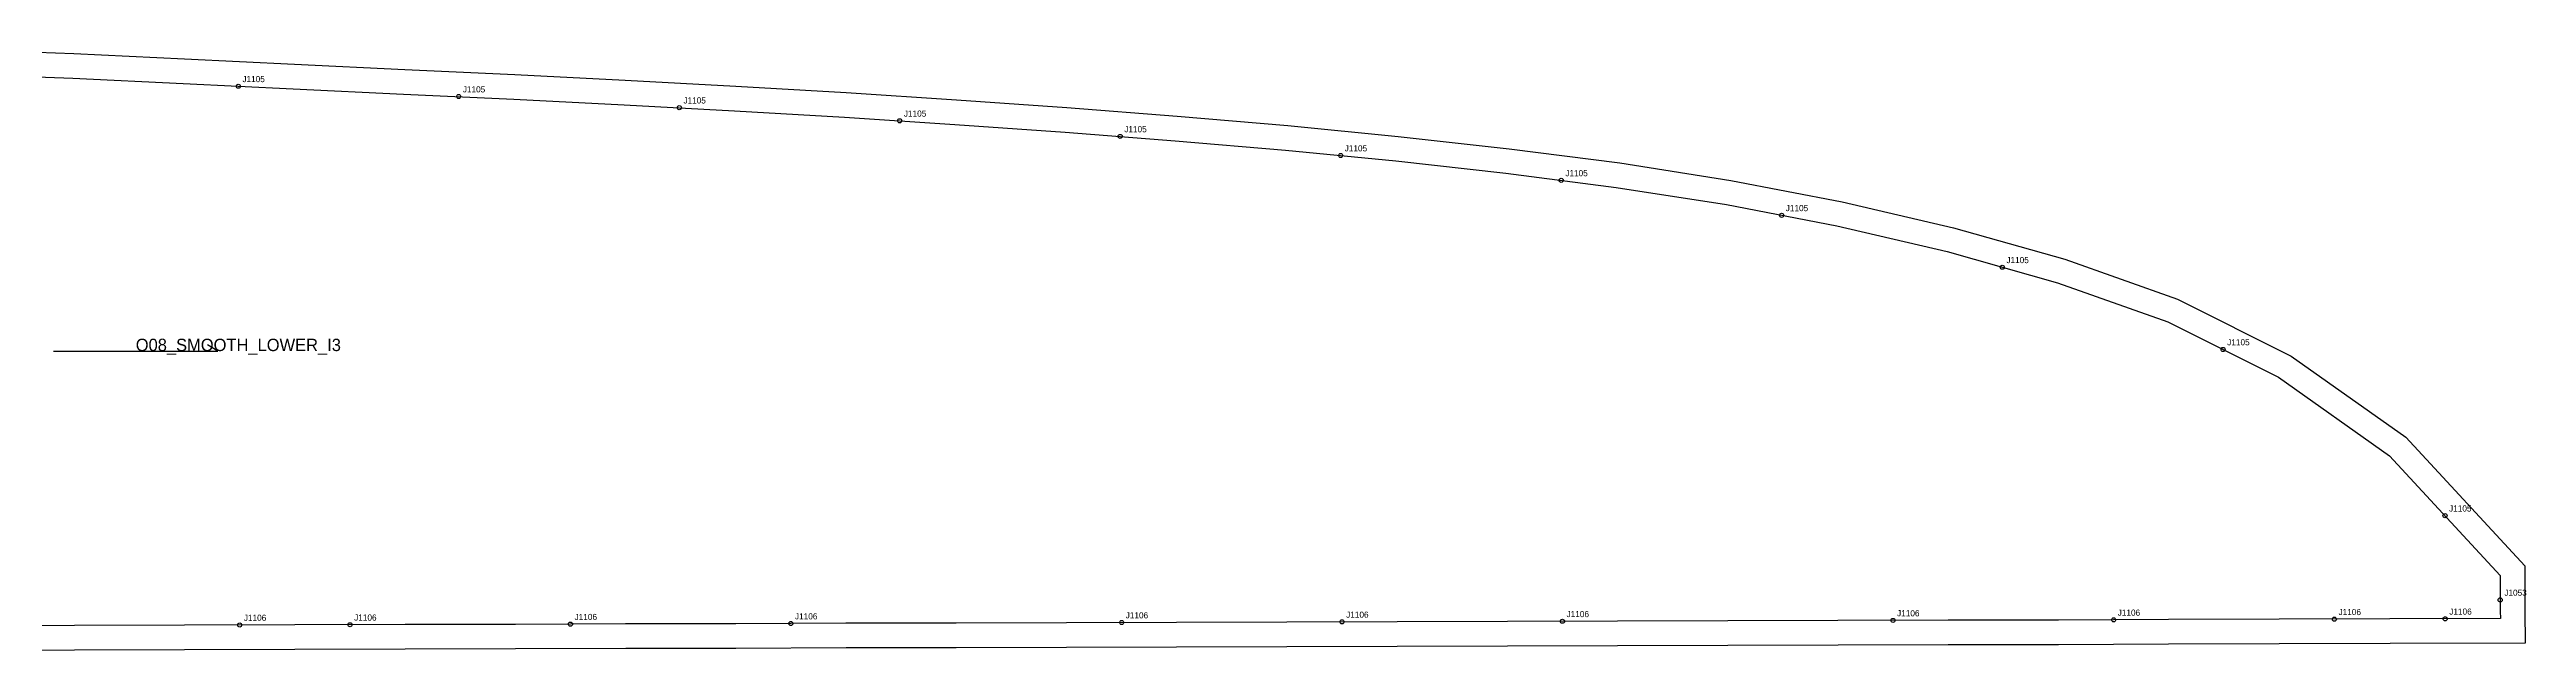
# Model space of a CAD drawing. Header units: millimetres. Extents: x -12 to 2306, y -39 to 270.
# Drawn here: x 1100 to 2306, y -36 to 256 of the extents above; entities that cross this region are included whole.
import ezdxf

# ---------------------------------------------------------------- set-up
doc = ezdxf.new("R2010")
doc.units = ezdxf.units.MM
for name, color, linetype in [('CUT', 1, 'Continuous'), ('GRAIN', 3, 'Continuous'), ('LABEL', 7, 'Continuous'), ('NOTCH', 2, 'Continuous'), ('SEW', 5, 'Continuous')]:
    doc.layers.add(name, color=color, linetype=linetype)

msp = doc.modelspace()

# ---------------------------------------------------------------- linework, layer by layer
at = {"layer": 'CUT'}
msp.add_lwpolyline([(1057.9, 256.1), (1111.7, 254.1), (1165.5, 251.6), (1219.1, 248.9), (1272.8, 246.4), (1326.4, 243.9), (1380.1, 241.2), (1433.9, 238.3), (1487.6, 235.1), (1541.3, 231.6), (1595.1, 227.8), (1648.8, 223.7), (1702.6, 219.1), (1756.4, 213.8), (1810.3, 207.8), (1864.2, 200.9), (1918.3, 192.4), (1972.4, 182), (2026.6, 169.3), (2080.9, 154), (2135.7, 134.6), (2191, 106.9), (2246.9, 67.4), (2304.8, 4.7), (2304.8, -3.2), (2304.8, -6.5), (2304.8, -10), (2304.8, -13.6), (2304.8, -17.2), (2304.9, -32.9), (2239.2, -33.1), (2185.2, -33.2), (2131.4, -33.4), (2077.8, -33.6), (2024.1, -33.7), (1970.5, -33.9), (1916.8, -34), (1863.1, -34.2), (1809.5, -34.3), (1755.8, -34.5), (1702.2, -34.6), (1648.5, -34.8), (1594.9, -34.9), (1541.2, -35.1), (1487.6, -35.2), (1433.9, -35.4), (1380.3, -35.5), (1326.6, -35.7), (1273, -35.8), (1219.3, -36), (1165.6, -36.1), (1112, -36.3), (1058.3, -36.4)], dxfattribs=at)
at = {"layer": 'GRAIN'}
for p, q in [((1101.8, 109.3), (1181.8, 109.3)), ((1181.8, 109.3), (1176.8, 112.3))]:
    msp.add_line(p, q, dxfattribs=at)
at = {"layer": 'NOTCH'}
for centre in [(1191.7, 238.2), (1299, 233.2), (1406.4, 227.8), (1513.7, 221.4), (1621, 213.8), (1728.3, 204.5), (1835.7, 192.4), (1943, 175.4), (2050.4, 150.1), (2157.9, 110.1), (2265.9, 29.2), (2292.8, -11.8), (1192.4, -24), (1246.1, -23.9), (1353.4, -23.6), (1460.7, -23.3), (1621.7, -22.8), (1729, -22.5), (1836.3, -22.2), (1997.2, -21.8), (2104.6, -21.5), (2212.1, -21.2), (2266, -21)]:
    msp.add_circle(centre, 1, dxfattribs=at)
at = {"layer": 'SEW'}
msp.add_lwpolyline([(1057.6, 244.1), (1111.2, 242.1), (1164.9, 239.6), (1218.5, 236.9), (1272.2, 234.4), (1325.9, 231.9), (1379.5, 229.2), (1433.2, 226.3), (1486.8, 223.1), (1540.5, 219.6), (1594.2, 215.8), (1647.8, 211.7), (1701.5, 207.1), (1755.2, 201.9), (1808.8, 195.9), (1862.5, 189), (1916.2, 180.6), (1969.9, 170.3), (2023.6, 157.7), (2077.3, 142.6), (2131, 123.6), (2184.8, 96.6), (2238.9, 58.3), (2292.8, 0), (2292.8, -3.2), (2292.8, -6.5), (2292.8, -10), (2292.8, -13.6), (2292.8, -17.3), (2292.9, -20.9), (2239.1, -21.1), (2185.2, -21.2), (2131.4, -21.4), (2077.7, -21.6), (2024.1, -21.7), (1970.4, -21.9), (1916.8, -22), (1863.1, -22.2), (1809.5, -22.3), (1755.8, -22.5), (1702.1, -22.6), (1648.5, -22.8), (1594.8, -22.9), (1541.2, -23.1), (1487.5, -23.2), (1433.9, -23.4), (1380.2, -23.5), (1326.6, -23.7), (1272.9, -23.8), (1219.3, -24), (1165.6, -24.1), (1112, -24.3), (1058.3, -24.4)], dxfattribs=at)

# ---------------------------------------------------------------- texts
at = {"layer": 'LABEL'}
for s, height, p in [('J1105', 3, (1193.7, 240.2)), ('J1105', 3, (1301, 235.2)), ('J1105', 3, (1408.4, 229.8)), ('J1105', 3, (1515.7, 223.4)), ('J1105', 3, (1623, 215.8)), ('J1105', 3, (1730.3, 206.5)), ('J1105', 3, (1837.7, 194.4)), ('J1105', 3, (1945, 177.4)), ('J1105', 3, (2052.4, 152.1)), ('O08_SMOOTH_LOWER_I3', 6, (1141.8, 109.3)), ('J1105', 3, (2159.9, 112.1)), ('J1105', 3, (2267.9, 31.2)), ('J1053', 3, (2294.8, -9.8)), ('J1106', 3, (1194.4, -22)), ('J1106', 3, (1248.1, -21.9)), ('J1106', 3, (1355.4, -21.6)), ('J1106', 3, (1462.7, -21.3)), ('J1106', 3, (1623.7, -20.8)), ('J1106', 3, (1731, -20.5)), ('J1106', 3, (1838.3, -20.2)), ('J1106', 3, (1999.2, -19.8)), ('J1106', 3, (2106.6, -19.5)), ('J1106', 3, (2214.1, -19.2)), ('J1106', 3, (2268, -19))]:
    msp.add_text(s, height=height, dxfattribs=at).set_placement(p)

doc.saveas('drawing.dxf')
